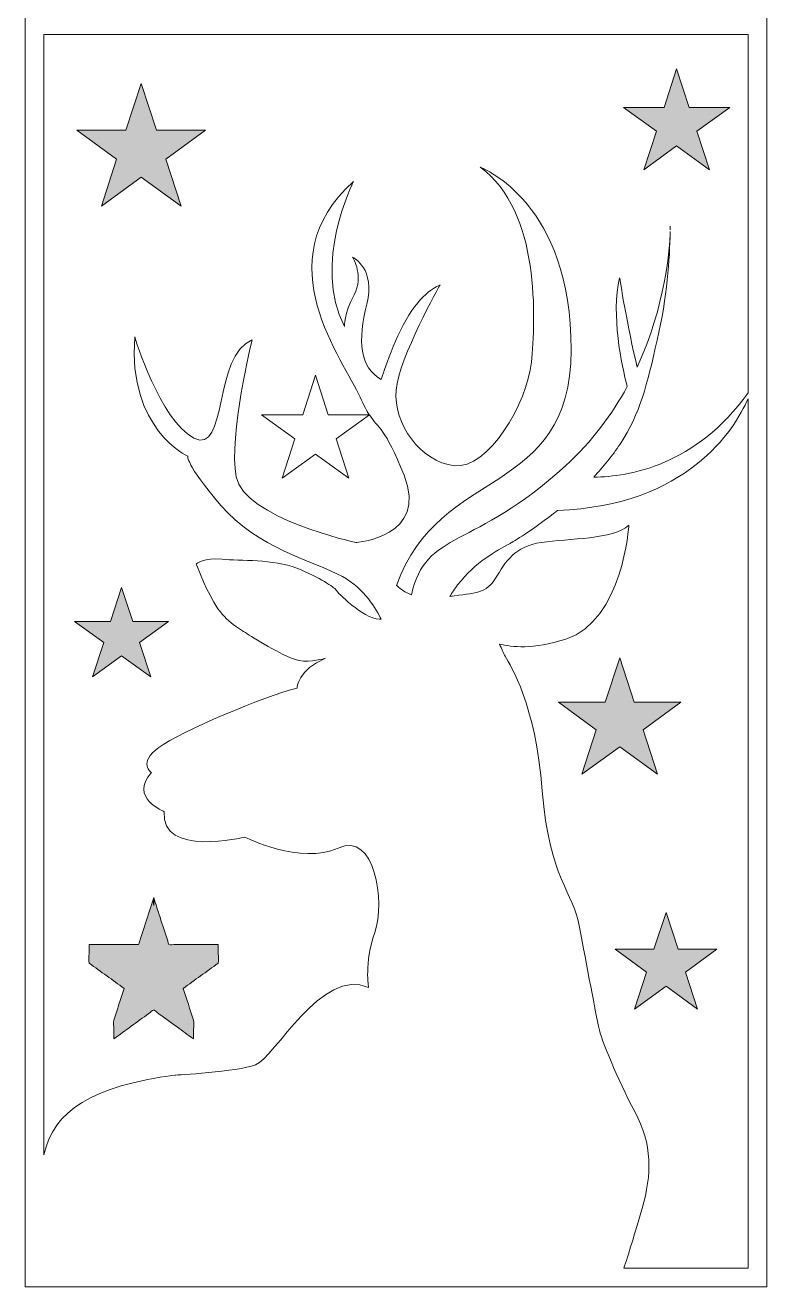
# Model space of a CAD drawing. Header units: centimetres. Extents: x 3.5 to 10.5, y -22 to 2.
# Drawn here: x 3.49 to 10.48, y -22.03 to -10.14 of the extents above; entities that cross this region are included whole.
import ezdxf

# ---------------------------------------------------------------- set-up
doc = ezdxf.new("R2010")
doc.units = ezdxf.units.CM
doc.header["$MEASUREMENT"] = 0
doc.layers.add('Layer 1', color=7, linetype='Continuous')

# ---------------------------------------------------------------- blocks, each defined once
blk = doc.blocks.new('block 2')
at = {"layer": 'Layer 1', "true_color": 0xffffff}
h = blk.add_hatch(color=7, dxfattribs=at)
h.dxf.hatch_style = 2
h.paths.add_polyline_path([(9.321, -11.505), (9.63, -11.28), (9.939, -11.505), (9.821, -11.141), (10.131, -10.917), (9.748, -10.917), (9.63, -10.553), (9.512, -10.917), (9.13, -10.917), (9.439, -11.141)])
h = blk.add_hatch(color=7, dxfattribs=at)
h.dxf.hatch_style = 2
h.paths.add_polyline_path([(4.208, -11.847), (4.584, -11.574), (4.959, -11.847), (4.816, -11.406), (5.191, -11.133), (4.727, -11.133), (4.584, -10.692), (4.44, -11.133), (3.976, -11.133), (4.352, -11.406)])
h = blk.add_hatch(color=7, dxfattribs=at)
h.dxf.hatch_style = 2
edge = h.paths.add_edge_path()
edge.add_spline(control_points=[(9.569, -12.073), (9.57, -12.05), (9.569, -12.038), (9.569, -12.038), (9.569, -12.05), (9.569, -12.061), (9.569, -12.073)], knot_values=[0, 0, 0, 0, 1, 1, 1, 2, 2, 2, 2], degree=3, periodic=1)
h = blk.add_hatch(color=7, dxfattribs=at)
h.dxf.hatch_style = 2
h.paths.add_polyline_path([(4.125, -16.284), (4.399, -16.086), (4.673, -16.284), (4.568, -15.963), (4.842, -15.764), (4.504, -15.764), (4.399, -15.442), (4.295, -15.764), (3.956, -15.764), (4.23, -15.963)])
h = blk.add_hatch(color=7, dxfattribs=at)
h.dxf.hatch_style = 2
h.paths.add_polyline_path([(9.451, -17.204), (9.314, -16.784), (9.671, -16.525), (9.23, -16.525), (9.094, -16.105), (8.957, -16.525), (8.516, -16.525), (8.873, -16.784), (8.737, -17.204), (9.094, -16.944)])
h = blk.add_hatch(color=7, dxfattribs=at)
h.dxf.hatch_style = 2
edge = h.paths.add_edge_path()
edge.add_spline(control_points=[(4.558, -18.807), (4.552, -18.811), (4.529, -18.808), (4.522, -18.808), (4.443, -18.808), (4.365, -18.808), (4.286, -18.808), (4.222, -18.808), (4.158, -18.808), (4.094, -18.808), (4.094, -18.823), (4.094, -18.838), (4.094, -18.854), (4.091, -18.904), (4.086, -18.978), (4.094, -18.984), (4.203, -19.064), (4.313, -19.143), (4.423, -19.223), (4.39, -19.322), (4.358, -19.422), (4.326, -19.521), (4.318, -19.546), (4.325, -19.584), (4.325, -19.61), (4.325, -19.612), (4.325, -19.617), (4.326, -19.622), (4.326, -19.647), (4.326, -19.673), (4.326, -19.698), (4.327, -19.695), (4.328, -19.692), (4.328, -19.69), (4.328, -19.694), (4.327, -19.697), (4.326, -19.698), (4.435, -19.618), (4.545, -19.539), (4.654, -19.459), (4.663, -19.453), (4.688, -19.426), (4.7, -19.426), (4.708, -19.425), (4.724, -19.442), (4.73, -19.446), (4.794, -19.492), (4.857, -19.539), (4.921, -19.585), (4.972, -19.622), (5.024, -19.66), (5.076, -19.698), (5.075, -19.697), (5.075, -19.695), (5.074, -19.692), (5.075, -19.694), (5.076, -19.696), (5.076, -19.698), (5.076, -19.673), (5.076, -19.649), (5.076, -19.624), (5.077, -19.617), (5.077, -19.612), (5.077, -19.61), (5.077, -19.583), (5.084, -19.547), (5.076, -19.521), (5.044, -19.422), (5.012, -19.322), (4.979, -19.223), (5.089, -19.143), (5.199, -19.064), (5.308, -18.984), (5.316, -18.978), (5.311, -18.907), (5.308, -18.857), (5.308, -18.841), (5.308, -18.824), (5.308, -18.808), (5.173, -18.808), (5.038, -18.808), (4.903, -18.808), (4.891, -18.808), (4.855, -18.814), (4.845, -18.808), (4.839, -18.804), (4.835, -18.78), (4.833, -18.773), (4.809, -18.699), (4.785, -18.624), (4.761, -18.55), (4.741, -18.489), (4.721, -18.428), (4.701, -18.366), (4.707, -18.385), (4.703, -18.416), (4.701, -18.439), (4.699, -18.416), (4.695, -18.386), (4.701, -18.366), (4.659, -18.495), (4.617, -18.624), (4.576, -18.752), (4.572, -18.763), (4.567, -18.799), (4.558, -18.807)], knot_values=[0, 0, 0, 0, 1, 1, 1, 2, 2, 2, 3, 3, 3, 4, 4, 4, 5, 5, 5, 6, 6, 6, 7, 7, 7, 8, 8, 8, 9, 9, 9, 10, 10, 10, 11, 11, 11, 12, 12, 12, 13, 13, 13, 14, 14, 14, 15, 15, 15, 16, 16, 16, 17, 17, 17, 18, 18, 18, 19, 19, 19, 20, 20, 20, 21, 21, 21, 22, 22, 22, 23, 23, 23, 24, 24, 24, 25, 25, 25, 26, 26, 26, 27, 27, 27, 28, 28, 28, 29, 29, 29, 30, 30, 30, 31, 31, 31, 32, 32, 32, 33, 33, 33, 34, 34, 34, 35, 35, 35, 35], degree=3, periodic=1)
h = blk.add_hatch(color=7, dxfattribs=at)
h.dxf.hatch_style = 2
h.paths.add_polyline_path([(9.643, -18.853), (9.53, -18.505), (9.416, -18.853), (9.05, -18.853), (9.346, -19.069), (9.233, -19.417), (9.53, -19.202), (9.826, -19.417), (9.713, -19.069), (10.009, -18.853)])
at = {"layer": 'Layer 1', "lineweight": 0}
for points in [[(8.691, 2.019), (8.237, 2.019), (8.114, 2.019), (5.504, 2.019), (5.409, 2.019), (5.279, 2.019), (3.49, -1.078), (3.49, -22.034), (10.48, -22.034), (10.48, -1.078), (8.691, 2.019)], [(9.321, -11.505), (9.63, -11.28), (9.939, -11.505), (9.821, -11.141), (10.131, -10.917), (9.748, -10.917), (9.63, -10.553), (9.512, -10.917), (9.13, -10.917), (9.439, -11.141), (9.321, -11.505)], [(4.208, -11.847), (4.584, -11.574), (4.959, -11.847), (4.816, -11.406), (5.191, -11.133), (4.727, -11.133), (4.584, -10.692), (4.44, -11.133), (3.976, -11.133), (4.352, -11.406), (4.208, -11.847)], [(4.125, -16.284), (4.399, -16.086), (4.673, -16.284), (4.568, -15.963), (4.842, -15.764), (4.504, -15.764), (4.399, -15.442), (4.295, -15.764), (3.956, -15.764), (4.23, -15.963), (4.125, -16.284)], [(9.451, -17.204), (9.314, -16.784), (9.671, -16.525), (9.23, -16.525), (9.094, -16.105), (8.957, -16.525), (8.516, -16.525), (8.873, -16.784), (8.737, -17.204), (9.094, -16.944), (9.451, -17.204)], [(9.643, -18.853), (9.53, -18.505), (9.416, -18.853), (9.05, -18.853), (9.346, -19.069), (9.233, -19.417), (9.53, -19.202), (9.826, -19.417), (9.713, -19.069), (10.009, -18.853), (9.643, -18.853)]]:
    blk.add_lwpolyline(points, dxfattribs=at)
for points, knots in [([(10.303, -13.608), (9.809, -14.296), (9.18, -14.4), (8.849, -14.402), (8.939, -14.306), (9.024, -14.202), (9.097, -14.091), (9.289, -13.799), (9.35, -13.534), (9.447, -13.111), (9.54, -12.703), (9.565, -12.349), (9.569, -12.087), (9.564, -12.249), (9.527, -12.784), (9.258, -13.365), (9.167, -12.994), (9.093, -12.524), (9.093, -12.524), (9.009, -12.874), (9.113, -13.35), (9.164, -13.549), (9.024, -13.806), (8.836, -14.064), (8.582, -14.296), (7.71, -15.095), (7.266, -14.897), (7.131, -15.512), (7.037, -15.475), (6.99, -15.423), (6.99, -15.423), (7.396, -14.283), (8.628, -14.604), (8.636, -13.204), (8.643, -11.825), (7.805, -11.492), (7.779, -11.482), (8.352, -11.896), (8.299, -12.928), (8.261, -13.318), (8.222, -13.709), (7.853, -14.333), (7.534, -14.295), (7.216, -14.258), (6.957, -13.896), (6.986, -13.584), (7.015, -13.271), (7.4, -12.593), (7.4, -12.593), (7.4, -12.593), (7.256, -12.634), (7.107, -12.875), (6.957, -13.115), (6.846, -13.481), (6.846, -13.481), (6.642, -13.372), (6.623, -13.115), (6.709, -12.773), (6.793, -12.44), (6.586, -12.335), (6.575, -12.329), (6.581, -12.34), (6.685, -12.509), (6.59, -12.683), (6.493, -12.863), (6.5, -12.982), (6.5, -12.982), (6.19, -12.396), (6.584, -11.617), (6.584, -11.617), (5.74, -12.369), (6.498, -13.305), (6.647, -13.65), (6.681, -13.726), (6.708, -13.776), (6.733, -13.814), (6.733, -13.814), (6.347, -13.814), (6.347, -13.814), (6.347, -13.814), (6.227, -13.443), (6.227, -13.443), (6.227, -13.443), (6.106, -13.814), (6.106, -13.814), (6.106, -13.814), (5.716, -13.814), (5.716, -13.814), (5.716, -13.814), (6.032, -14.043), (6.032, -14.043), (6.032, -14.043), (5.911, -14.414), (5.911, -14.414), (5.911, -14.414), (6.227, -14.185), (6.227, -14.185), (6.227, -14.185), (6.542, -14.414), (6.542, -14.414), (6.542, -14.414), (6.422, -14.043), (6.422, -14.043), (6.422, -14.043), (6.734, -13.816), (6.734, -13.816), (6.82, -13.945), (6.879, -13.932), (7.061, -14.384), (7.296, -14.97), (6.607, -15.019), (6.607, -15.019), (6.607, -15.019), (5.554, -14.789), (5.479, -14.399), (5.405, -14.008), (5.629, -13.11), (5.629, -13.11), (5.258, -13.251), (5.402, -14.201), (5.08, -14.034), (4.759, -13.868), (4.523, -13.081), (4.523, -13.081), (4.455, -13.948), (5.023, -14.206), (5.023, -14.206), (5.023, -14.206), (4.996, -14.272), (5.333, -14.669), (5.67, -15.067), (6.211, -15.194), (6.481, -15.34), (6.688, -15.452), (6.802, -15.654), (6.845, -15.743), (6.84, -15.743), (6.836, -15.743), (6.831, -15.743), (6.665, -15.731), (6.433, -15.488), (6.418, -15.465), (6.403, -15.442), (6.271, -15.349), (6.05, -15.261), (5.83, -15.173), (5.515, -15.195), (5.346, -15.176), (5.178, -15.157), (5.103, -15.221), (5.103, -15.221), (5.103, -15.221), (5.168, -15.406), (5.268, -15.582), (5.368, -15.758), (5.496, -15.821), (5.582, -15.879), (5.668, -15.936), (5.953, -16.11), (6.072, -16.131), (6.184, -16.151), (6.31, -16.113), (6.322, -16.11), (6.059, -16.216), (6.053, -16.391), (6.053, -16.391), (5.746, -16.468), (4.954, -16.801), (4.751, -16.95), (4.548, -17.099), (4.679, -17.188), (4.679, -17.188), (4.464, -17.425), (4.801, -17.555), (4.801, -17.555), (4.763, -17.991), (5.559, -17.796), (5.559, -17.796), (5.559, -17.796), (6.091, -18.06), (6.439, -17.9), (6.787, -17.739), (6.886, -18.405), (6.785, -18.695), (6.685, -18.985), (6.726, -19.212), (6.726, -19.212), (6.286, -19.017), (5.838, -19.878), (5.662, -19.943), (5.486, -20.008), (4.904, -20.039), (4.904, -20.039), (4.128, -20.142), (3.754, -20.374), (3.667, -20.792), (3.667, -20.792), (3.667, -10.231), (3.667, -10.231), (3.667, -10.231), (10.303, -10.231), (10.303, -10.231), (10.303, -10.231), (10.303, -13.608), (10.303, -13.608)], [0, 0, 0, 0, 1, 1, 1, 2, 2, 2, 3, 3, 3, 4, 4, 4, 5, 5, 5, 6, 6, 6, 7, 7, 7, 8, 8, 8, 9, 9, 9, 10, 10, 10, 11, 11, 11, 12, 12, 12, 13, 13, 13, 14, 14, 14, 15, 15, 15, 16, 16, 16, 17, 17, 17, 18, 18, 18, 19, 19, 19, 20, 20, 20, 21, 21, 21, 22, 22, 22, 23, 23, 23, 24, 24, 24, 25, 25, 25, 26, 26, 26, 27, 27, 27, 28, 28, 28, 29, 29, 29, 30, 30, 30, 31, 31, 31, 32, 32, 32, 33, 33, 33, 34, 34, 34, 35, 35, 35, 36, 36, 36, 37, 37, 37, 38, 38, 38, 39, 39, 39, 40, 40, 40, 41, 41, 41, 42, 42, 42, 43, 43, 43, 44, 44, 44, 45, 45, 45, 46, 46, 46, 47, 47, 47, 48, 48, 48, 49, 49, 49, 50, 50, 50, 51, 51, 51, 52, 52, 52, 53, 53, 53, 54, 54, 54, 55, 55, 55, 56, 56, 56, 57, 57, 57, 58, 58, 58, 59, 59, 59, 60, 60, 60, 61, 61, 61, 62, 62, 62, 63, 63, 63, 64, 64, 64, 65, 65, 65, 66, 66, 66, 67, 67, 67, 68, 68, 68, 68]), ([(9.569, -12.073), (9.57, -12.05), (9.569, -12.038), (9.569, -12.038), (9.569, -12.05), (9.569, -12.061), (9.569, -12.073)], [0, 0, 0, 0, 1, 1, 1, 2, 2, 2, 2]), ([(10.303, -21.858), (10.303, -21.858), (9.133, -21.858), (9.133, -21.858), (9.168, -21.749), (9.24, -21.526), (9.305, -21.296), (9.397, -20.974), (9.403, -20.693), (9.236, -20.383), (9.07, -20.073), (8.919, -19.702), (8.896, -19.591), (8.873, -19.48), (8.777, -18.983), (8.716, -18.646), (8.655, -18.309), (8.429, -18.186), (8.364, -17.36), (8.299, -16.533), (8.066, -16.187), (8.014, -16.091), (7.998, -16.062), (7.983, -16.022), (7.959, -15.977), (8.083, -16.002), (8.268, -16.032), (8.586, -15.929), (9.126, -15.752), (9.179, -14.857), (9.179, -14.857), (9.034, -14.991), (8.613, -14.98), (8.356, -15.018), (8.1, -15.056), (8.019, -15.198), (7.924, -15.355), (7.836, -15.499), (7.735, -15.494), (7.492, -15.528), (7.514, -15.492), (7.538, -15.456), (7.566, -15.419), (7.734, -15.199), (7.929, -15.101), (8.06, -15.027), (8.082, -15.014), (8.277, -14.902), (8.508, -14.716), (9.73, -14.674), (10.173, -13.957), (10.303, -13.664), (10.303, -13.664), (10.303, -21.858), (10.303, -21.858)], [0, 0, 0, 0, 1, 1, 1, 2, 2, 2, 3, 3, 3, 4, 4, 4, 5, 5, 5, 6, 6, 6, 7, 7, 7, 8, 8, 8, 9, 9, 9, 10, 10, 10, 11, 11, 11, 12, 12, 12, 13, 13, 13, 14, 14, 14, 15, 15, 15, 16, 16, 16, 17, 17, 17, 18, 18, 18, 18]), ([(4.558, -18.807), (4.552, -18.811), (4.529, -18.808), (4.522, -18.808), (4.443, -18.808), (4.365, -18.808), (4.286, -18.808), (4.222, -18.808), (4.158, -18.808), (4.094, -18.808), (4.094, -18.823), (4.094, -18.838), (4.094, -18.854), (4.091, -18.904), (4.086, -18.978), (4.094, -18.984), (4.203, -19.064), (4.313, -19.143), (4.423, -19.223), (4.39, -19.322), (4.358, -19.422), (4.326, -19.521), (4.318, -19.546), (4.325, -19.584), (4.325, -19.61), (4.325, -19.612), (4.325, -19.617), (4.326, -19.622), (4.326, -19.647), (4.326, -19.673), (4.326, -19.698), (4.327, -19.695), (4.328, -19.692), (4.328, -19.69), (4.328, -19.694), (4.327, -19.697), (4.326, -19.698), (4.435, -19.618), (4.545, -19.539), (4.654, -19.459), (4.663, -19.453), (4.688, -19.426), (4.7, -19.426), (4.708, -19.425), (4.724, -19.442), (4.73, -19.446), (4.794, -19.492), (4.857, -19.539), (4.921, -19.585), (4.972, -19.622), (5.024, -19.66), (5.076, -19.698), (5.075, -19.697), (5.075, -19.695), (5.074, -19.692), (5.075, -19.694), (5.076, -19.696), (5.076, -19.698), (5.076, -19.673), (5.076, -19.649), (5.076, -19.624), (5.077, -19.617), (5.077, -19.612), (5.077, -19.61), (5.077, -19.583), (5.084, -19.547), (5.076, -19.521), (5.044, -19.422), (5.012, -19.322), (4.979, -19.223), (5.089, -19.143), (5.199, -19.064), (5.308, -18.984), (5.316, -18.978), (5.311, -18.907), (5.308, -18.857), (5.308, -18.841), (5.308, -18.824), (5.308, -18.808), (5.173, -18.808), (5.038, -18.808), (4.903, -18.808), (4.891, -18.808), (4.855, -18.814), (4.845, -18.808), (4.839, -18.804), (4.835, -18.78), (4.833, -18.773), (4.809, -18.699), (4.785, -18.624), (4.761, -18.55), (4.741, -18.489), (4.721, -18.428), (4.701, -18.366), (4.707, -18.385), (4.703, -18.416), (4.701, -18.439), (4.699, -18.416), (4.695, -18.386), (4.701, -18.366), (4.659, -18.495), (4.617, -18.624), (4.576, -18.752), (4.572, -18.763), (4.567, -18.799), (4.558, -18.807)], [0, 0, 0, 0, 1, 1, 1, 2, 2, 2, 3, 3, 3, 4, 4, 4, 5, 5, 5, 6, 6, 6, 7, 7, 7, 8, 8, 8, 9, 9, 9, 10, 10, 10, 11, 11, 11, 12, 12, 12, 13, 13, 13, 14, 14, 14, 15, 15, 15, 16, 16, 16, 17, 17, 17, 18, 18, 18, 19, 19, 19, 20, 20, 20, 21, 21, 21, 22, 22, 22, 23, 23, 23, 24, 24, 24, 25, 25, 25, 26, 26, 26, 27, 27, 27, 28, 28, 28, 29, 29, 29, 30, 30, 30, 31, 31, 31, 32, 32, 32, 33, 33, 33, 34, 34, 34, 35, 35, 35, 35])]:
    blk.add_open_spline(points, degree=3, knots=knots, dxfattribs=at)

msp = doc.modelspace()

# ---------------------------------------------------------------- block references
at = {"layer": 'Layer 1'}
msp.add_blockref('block 2', (0, 0), dxfattribs=at)

doc.saveas('drawing.dxf')
